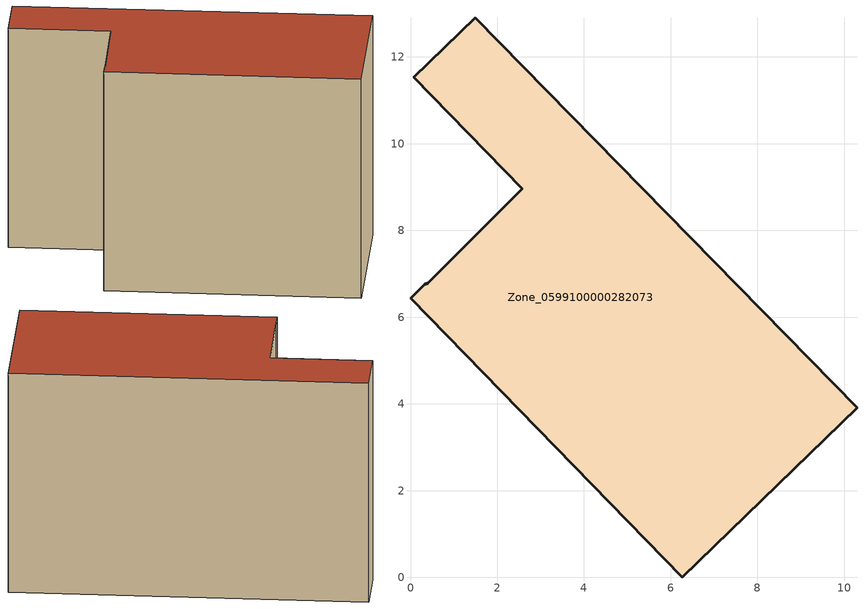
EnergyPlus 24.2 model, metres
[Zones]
Zone_0599100000282073
 floor ground (C_G): 1.49,12.91 10.29,3.92 6.27,0 0,6.44 0.33,6.76 0.39,6.79 2.58,8.96 0.08,11.53 z0
 wall outside (C_F): 10.29,3.92 1.49,12.91 0.08,11.53 2.58,8.96 0.39,6.79 0.33,6.76 0,6.44 6.27,0 10.29,3.92 z0:8.28
 roof outside (C_R): 2.58,8.96 0.39,6.79 0.33,6.76 0,6.44 6.27,0 10.29,3.92 1.49,12.91 0.08,11.53 z8.28
[BUILDING]
Pand.0599100000282073: North Axis=0; Terrain=City; Loads Convergence Tolerance Value=0.04; Temperature Convergence Tolerance Value=0.4; Solar Distribution=FullExterior; Maximum Number of Warmup Days=25; Minimum Number of Warmup Days=1
[Site:Location]
Rotterdam.The.Hague.AP_ZH_NLD Design_Conditions: Latitude=51.96; Longitude=4.45; Time Zone=1; Elevation=-4.5
[SITE:GROUNDTEMPERATURE:BUILDINGSURFACE]
18, 18, 18, 18, 18, 18, 18, 18, 18, 18, 18, 18
[MATERIAL] Thermal Absorptance=0.9; Solar Absorptance=0.7; Visible Absorptance=0.7
Name | Roughness | Thickness | Conductivity | Density | Specific Heat
G.TC.1975-1991 | MediumSmooth | 0.15 | 0.288461 | 540 | 1210
F.TC.1975-1991 | Rough | 0.3 | 0.230769 | 1920 | 840
R.TC.1975-1991 | MediumRough | 0.2 | 0.153846 | 1500 | 1000
[CONSTRUCTION]
C_G: G.TC.1975-1991
C_F: F.TC.1975-1991
C_R: R.TC.1975-1991
[ZONE]
Zone_0599100000282073: Type=1; Multiplier=1; Ceiling Height=Autocalculate; Volume=Autocalculate; Floor Area=autocalculate; Part of Total Floor Area=Yes
[ZONEINFILTRATION:DESIGNFLOWRATE]
Infil_Zone_0599100000282073: Zone or ZoneList or Space or SpaceList=Zone_0599100000282073; Schedule=AlwaysOn; Design Flow Rate Calculation Method=Flow/Area; Flow Rate per Floor Area=0.003; Constant Term Coefficient=1; Temperature Term Coefficient=0; Velocity Term Coefficient=0; Velocity Squared Term Coefficient=0
[HVACTEMPLATE:ZONE:IDEALLOADSAIRSYSTEM]
Zone_0599100000282073: Maximum Heating Supply Air Temperature=50; Minimum Cooling Supply Air Temperature=13; Maximum Heating Supply Air Humidity Ratio=0.0156; Minimum Cooling Supply Air Humidity Ratio=0.0077; Heating Limit=NoLimit; Cooling Limit=NoLimit; Dehumidification Control Type=ConstantSensibleHeatRatio; Cooling Sensible Heat Ratio=0.7; Dehumidification Setpoint=60; Humidification Control Type=None; Humidification Setpoint=30; Outdoor Air Method=None; Outdoor Air Flow Rate per Person=0.00944; Outdoor Air Flow Rate per Zone Floor Area=0; Outdoor Air Flow Rate per Zone=0; Demand Controlled Ventilation Type=None; Outdoor Air Economizer Type=NoEconomizer; Heat Recovery Type=None; Sensible Heat Recovery Effectiveness=0.7; Latent Heat Recovery Effectiveness=0.65
[ZONECONTROL:THERMOSTAT]
ThermostatControl_Zone_0599100000282073: Zone or ZoneList=Zone_0599100000282073; Control Type Schedule=DualSetpointControlType; Control 1=Thermostat_Zone_0599100000282073; Temperature Difference Between Cutout And Setpoint=0
[THERMOSTATSETPOINT:DUALSETPOINT]
Thermostat_Zone_0599100000282073: Heating Setpoint Temperature Schedule=HeatingSetpoint_Zone_0599100000282073; Cooling Setpoint Temperature Schedule=CoolingSetpoint_Zone_0599100000282073
[SCHEDULE:COMPACT]
HeatingSetpoint_Zone_0599100000282073: Through: 12/31, For: AllDays, Until: 24:00, 21
CoolingSetpoint_Zone_0599100000282073: Through: 12/31, For: AllDays, Until: 24:00, 24
DualSetpointControlType: Through: 12/31, For: AllDays, Until: 24:00, 4
AlwaysOn: Through: 12/31, For: AllDays, Until: 24:00, 1
